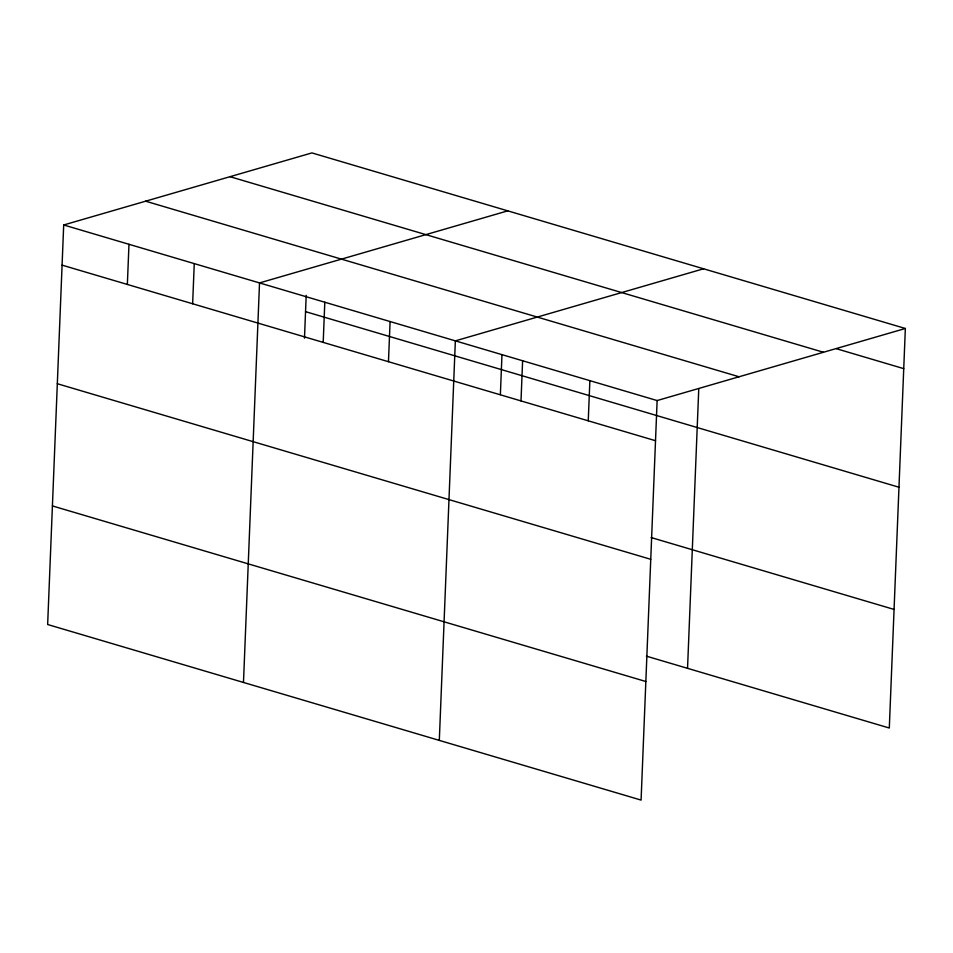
<?xml version="1.0" encoding="UTF-8"?>
<svg xmlns="http://www.w3.org/2000/svg" width="953" height="953" viewBox="0 0 953 953"><rect width="100%" height="100%" fill="white"/><g stroke="black" fill="none" stroke-linecap="round" stroke-linejoin="round"><path stroke-width="1.43" d="M905.35 328.487L311.917 152.909L63.696 224.979L47.65 624.513L641.083 800.091L657.129 400.558L905.35 328.487L889.304 728.021L646.384 656.152M127.357 284.447L128.977 244.29M192.637 303.757L194.257 263.6M243.48 682.455L259.526 282.922L507.758 210.851M304.483 338.16L306.199 295.347M323.198 342.389L324.806 302.232M388.467 361.699L390.087 321.542M439.309 740.398L455.355 340.864L703.588 268.782M500.373 394.625L501.969 354.778M521.005 400.915L522.613 360.758M588.251 420.809L589.871 380.652M687.542 668.327L698.752 388.991M836.484 348.738L903.742 368.644M230.007 176.686L823.44 352.265M145.606 201.19L739.04 376.769M63.696 224.979L657.129 400.558M305.544 311.655L898.977 487.233M62.088 265.137L655.509 440.715M651.149 537.552L894.069 609.432M57.323 383.725L650.744 559.304M52.415 505.924L645.836 681.502"/></g></svg>
